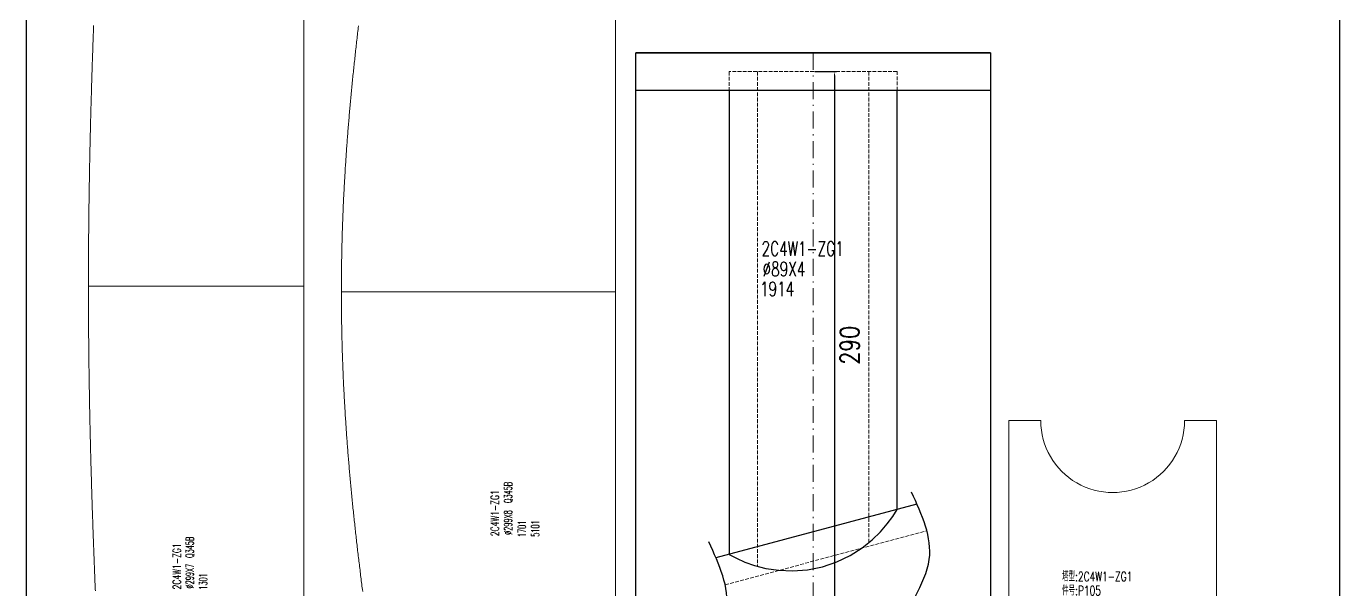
# Model space of a CAD drawing. Extents: x 154981 to 165753, y -86801 to -82885.
# Drawn here: x 162689 to 163385, y -86230 to -85932 of the extents above; entities that cross this region are included whole.
import ezdxf
from ezdxf.enums import TextEntityAlignment as Align

# ---------------------------------------------------------------- set-up
doc = ezdxf.new("R2010")
doc.units = 0
doc.header["$MEASUREMENT"] = 0
doc.linetypes.add('Dash', pattern=[2.75, 2, -0.75])
doc.linetypes.add('DashDot', pattern=[15.6, 9, -3, 0.6, -3])
doc.layers.get('0').update_dxf_attribs({"linetype": 'CONTINUOUS', "lineweight": 25})
doc.layers.get('Defpoints').update_dxf_attribs({"linetype": 'CONTINUOUS'})
for name, color, linetype, lineweight in [('1', 7, 'CONTINUOUS', 25), ('4', 7, 'CONTINUOUS', 25), ('5', 7, 'CONTINUOUS', 25)]:
    doc.layers.add(name, color=color, linetype=linetype, lineweight=lineweight)
doc.styles.add('DimFont', font='simplex.shx', dxfattribs={"width": 0.8, "bigfont": 'gbhzfs.shx'})
doc.styles.get("Standard").update_dxf_attribs({"font": 'simplex.shx', "width": 0.7, "height": 3, "bigfont": 'gbhzfs.shx'})
doc.dimstyles.new('ISO-25$0', dxfattribs={"dimtxt": 2, "dimasz": 1.5, "dimexe": 1.25, "dimexo": 0.625, "dimtad": 1, "dimdsep": 46, "dimtxsty": 'Standard', "dimcen": 2.5, "dimclrd": 150, "dimclre": 2, "dimclrt": 6, "dimadec": 0, "dimazin": 0, "dimtfac": 1, "dimtmove": 0, "dimatfit": 0, "dimfxl": 0, "dimarcsym": 0})

# ---------------------------------------------------------------- blocks, each defined once
blk = doc.blocks.new('*D833')
at = {"color": 0, "lineweight": -2}
for p, q in [((163106.93, -85955.76), (163118.32, -85955.76)), ((163117.32, -85957.76), (163117.32, -86243.76))]:
    blk.add_line(p, q, dxfattribs=at)
at = {"color": 0, "linetype": 'Continuous', "lineweight": -2}
blk.add_line((163106.93, -86245.76), (163118.32, -86245.76), dxfattribs=at)
at = {"color": 0, "linetype": 'Continuous'}
for points in [[(163116.98, -85957.76), (163117.65, -85957.76), (163117.32, -85955.76)], [(163116.98, -86243.76), (163117.65, -86243.76), (163117.32, -86245.76)]]:
    blk.add_solid(points, dxfattribs=at)
at = {"layer": 'Defpoints', "color": 0, "linetype": 'Continuous'}
for p in [(163105.93, -85955.76), (163105.93, -86245.76), (163117.32, -86245.76)]:
    blk.add_point(p, dxfattribs=at)
at = {"color": 6, "linetype": 'Continuous', "insert": (163125.32, -86100.76), "char_height": 10, "attachment_point": 5, "rotation": 90, "style": 'DimFont'}
blk.add_mtext('\\A1;290', dxfattribs=at)
blk = doc.blocks.new('板孔17.5')
at = {"layer": '5', "color": 7, "linetype": 'Continuous', "lineweight": 13}
for p, q in [((0, 1), (-0.866, -0.5)), ((0.866, -0.5), (0, 1)), ((-0.3, -0.3), (0.3, 0.3)), ((0.3, -0.3), (-0.3, 0.3)), ((-0.866, -0.5), (0.866, -0.5))]:
    blk.add_line(p, q, dxfattribs=at)
at = {"layer": '5', "color": 7, "linetype": 'Continuous', "lineweight": 0}
blk.add_circle((0, 0), 0.1, dxfattribs=at)
blk = doc.blocks.new('PLKM_330571bc-d292-41dc-9895-ea43545fdc9f', base_point=(157448.8, -92119.54))
at = {"color": 3, "linetype": 'Continuous'}
blk.add_lwpolyline([(157252.96, -92117.53), (157273.41, -92117.53), (157273.41, -92125.91), (157252.96, -92125.91)], close=True, dxfattribs=at)
at = {"layer": '1', "color": 7, "linetype": 'Continuous', "lineweight": 18}
for p, q in [((157201.75, -92015.65), (157184.75, -92015.65)), ((157184.75, -92015.65), (157184.75, -92223.43)), ((157294.75, -92015.65), (157277.75, -92015.65)), ((157294.75, -92223.43), (157294.75, -92015.65)), ((157184.75, -92223.43), (157294.75, -92223.43))]:
    blk.add_line(p, q, dxfattribs=at)
blk.add_ellipse((157239.75, -92015.65), major_axis=(0, -38.11), ratio=0.99994, start_param=4.712389, end_param=7.853982, dxfattribs=at)
at = {"layer": '1', "color": 7, "linetype": 'Continuous', "lineweight": 13, "xscale": 8.75, "yscale": 8.75, "zscale": 8.75}
for p in [(157214.75, -92198.43), (157264.75, -92198.43)]:
    blk.add_blockref('板孔17.5', p, dxfattribs=at)
at = {"layer": '1', "color": 6, "linetype": 'Continuous', "lineweight": 13}
blk.add_text('钢印位', height=5, dxfattribs=at).set_placement((157263.26, -92124.8), align=Align.BOTTOM_CENTER)
at = {"layer": '1', "color": 7, "linetype": 'Continuous', "lineweight": 13, "insert": (157212.86, -92095.75), "char_height": 5, "width": 500, "attachment_point": 1, "line_spacing_factor": 0.9}
blk.add_mtext('塔型:2C4W1-ZG1\\P件号:P105\\P板厚:6_\\P数量:1\\P放样:廖松豪\\P焊接:√\\P日期:2020.7', dxfattribs=at)

msp = doc.modelspace()

# ---------------------------------------------------------------- linework, layer by layer
at = {"color": 2, "linetype": 'DashDot', "lineweight": 15}
msp.add_line((163105.92778, -85945.75957), (163105.92778, -86245.75957), dxfattribs=at)
at = {"color": 1, "linetype": 'Dash', "lineweight": 20}
for p, q in [((163061.42778, -85955.75957), (163061.42778, -85965.75957)), ((163150.42778, -85955.75957), (163061.42778, -85955.75957)), ((163076.42778, -85955.75957), (163076.42778, -86217.85632)), ((163135.42778, -85955.75957), (163135.42778, -86205.3673)), ((163150.42778, -85965.75957), (163150.42778, -85955.75957)), ((163059.31202, -86227.70179), (163166.20172, -86199.08213))]:
    msp.add_line(p, q, dxfattribs=at)
at = {"color": 3, "linetype": 'Continuous'}
msp.add_lwpolyline([(162688.95083, -85571.357), (162688.95083, -86801.357), (163385.02964, -86801.357), (163385.02964, -85571.357)], close=True, dxfattribs=at)
at = {"color": 7, "linetype": 'Continuous', "lineweight": 30}
for points in [[(163011.92778, -85965.75957), (163011.92778, -85945.75957)], [(163199.92778, -85945.75957), (163011.92778, -85945.75957)], [(163199.92778, -85945.75957), (163199.92778, -85965.75957)], [(163199.92778, -85965.75957), (163011.92778, -85965.75957)], [(163061.42778, -85965.75957), (163061.42778, -86211.60693)], [(163150.42778, -86187.77722), (163150.42778, -85965.75957)], [(163160.98824, -86184.94966), (163054.46776, -86213.47047)], [(163148.12712, -86191.45224), (163150.42778, -86187.77722)], [(163141.64879, -86199.62146), (163145.24481, -86195.42192)], [(163145.24481, -86195.42192), (163148.12712, -86191.45224)], [(163137.2219, -86203.93764), (163141.64879, -86199.62146)], [(163125.61857, -86212.15021), (163131.88157, -86208.19313)], [(163131.88157, -86208.19313), (163137.2219, -86203.93764)], [(163061.42778, -86211.60693), (163061.4327, -86211.59841)], [(163061.4327, -86211.59841), (163065.25695, -86213.64069)], [(163065.25695, -86213.64069), (163069.73721, -86215.63904)], [(163069.73721, -86215.63904), (163074.95054, -86217.47989)], [(163110.86053, -86218.11508), (163118.53507, -86215.53949)], [(163118.53507, -86215.53949), (163125.61857, -86212.15021)], [(163074.95054, -86217.47989), (163080.94186, -86219.0066)], [(163080.94186, -86219.0066), (163087.69409, -86220.02431)], [(163087.69409, -86220.02431), (163095.09643, -86220.3225)], [(163095.09643, -86220.3225), (163102.92579, -86219.71887)], [(163102.92579, -86219.71887), (163110.86053, -86218.11508)]]:
    msp.add_lwpolyline(points, dxfattribs=at)
at = {"color": 3, "linetype": 'Continuous'}
msp.add_lwpolyline([(163011.92778, -85945.75957), (163199.92778, -85945.75957), (163199.92778, -86545.75957), (163011.92778, -86545.75957), (163011.92778, -85945.75957)], dxfattribs=at)
for points in [[(163161.29048, -86292.391), (163152.08284, -86253.96034), (163167.509, -86214.27279), (163158.11799, -86178.58165)], [(163053.85363, -86318.79144), (163044.646, -86280.36079), (163060.07215, -86240.67323), (163050.68114, -86204.98209)]]:
    msp.add_spline(points, degree=3, dxfattribs=at)
at = {"layer": '5', "color": 7, "linetype": 'Continuous', "lineweight": 13}
for p, q in [((162836.07352, -86539.0496), (162836.07352, -85599.71339)), ((163001.21381, -86542.10143), (163001.21381, -85602.76523))]:
    msp.add_line(p, q, dxfattribs=at)
at = {"layer": '5', "color": 8, "linetype": 'Continuous', "lineweight": 13}
for p, q in [((162836.07352, -86069.38149), (162721.90363, -86069.38149)), ((163001.21381, -86072.43333), (162855.94483, -86072.43333))]:
    msp.add_line(p, q, dxfattribs=at)
at = {"layer": '5', "color": 6, "linetype": 'Continuous', "lineweight": 13}
for points in [[(162725.56376, -86230.94732), (162725.52549, -86230.00798), (162725.48735, -86229.06865), (162725.44934, -86228.12931), (162725.41147, -86227.18998), (162725.37373, -86226.25064), (162725.33612, -86225.3113), (162725.29866, -86224.37197), (162725.26133, -86223.43263), (162725.22414, -86222.4933), (162725.18709, -86221.55396), (162725.15019, -86220.61462), (162725.11343, -86219.67529), (162725.07682, -86218.73595), (162725.04036, -86217.79661), (162725.00404, -86216.85728), (162724.96788, -86215.91794), (162724.93187, -86214.97861), (162724.89601, -86214.03927), (162724.8603, -86213.09993), (162724.82475, -86212.1606), (162724.78936, -86211.22126), (162724.75413, -86210.28192), (162724.71906, -86209.34259), (162724.68416, -86208.40325), (162724.64941, -86207.46392), (162724.61483, -86206.52458), (162724.58041, -86205.58524), (162724.54617, -86204.64591), (162724.51209, -86203.70657), (162724.47818, -86202.76723), (162724.44444, -86201.8279), (162724.41088, -86200.88856), (162724.37749, -86199.94923), (162724.34427, -86199.00989), (162724.31123, -86198.07055), (162724.27837, -86197.13122), (162724.24569, -86196.19188), (162724.21319, -86195.25255), (162724.18087, -86194.31321), (162724.14873, -86193.37387), (162724.11678, -86192.43454), (162724.08502, -86191.4952), (162724.05344, -86190.55586), (162724.02205, -86189.61653), (162723.99084, -86188.67719), (162723.95983, -86187.73786), (162723.92901, -86186.79852), (162723.89839, -86185.85918), (162723.86796, -86184.91985), (162723.83772, -86183.98051), (162723.80768, -86183.04117), (162723.77784, -86182.10184), (162723.74819, -86181.1625), (162723.71875, -86180.22317), (162723.68951, -86179.28383), (162723.66047, -86178.34449), (162723.63163, -86177.40516), (162723.603, -86176.46582), (162723.57458, -86175.52648), (162723.54636, -86174.58715), (162723.51835, -86173.64781), (162723.49055, -86172.70848), (162723.46296, -86171.76914), (162723.43558, -86170.8298), (162723.40842, -86169.89047), (162723.38146, -86168.95113), (162723.35473, -86168.0118), (162723.3282, -86167.07246), (162723.3019, -86166.13312), (162723.27581, -86165.19379), (162723.24994, -86164.25445), (162723.22429, -86163.31511), (162723.19887, -86162.37578), (162723.17366, -86161.43644), (162723.14868, -86160.49711), (162723.12392, -86159.55777), (162723.09938, -86158.61843), (162723.07507, -86157.6791), (162723.05099, -86156.73976), (162723.02714, -86155.80042), (162723.00351, -86154.86109), (162722.98012, -86153.92175), (162722.95695, -86152.98242), (162722.93402, -86152.04308), (162722.91131, -86151.10374), (162722.88885, -86150.16441), (162722.86661, -86149.22507), (162722.84461, -86148.28574), (162722.82285, -86147.3464), (162722.80132, -86146.40706), (162722.78003, -86145.46773), (162722.75898, -86144.52839), (162722.73817, -86143.58905), (162722.7176, -86142.64972), (162722.69726, -86141.71038), (162722.67718, -86140.77105), (162722.65733, -86139.83171), (162722.63773, -86138.89237), (162722.61837, -86137.95304), (162722.59925, -86137.0137), (162722.58038, -86136.07436), (162722.56176, -86135.13503), (162722.54338, -86134.19569), (162722.52525, -86133.25636), (162722.50737, -86132.31702), (162722.48974, -86131.37768), (162722.47236, -86130.43835), (162722.45523, -86129.49901), (162722.43835, -86128.55967), (162722.42173, -86127.62034), (162722.40535, -86126.681), (162722.38923, -86125.74167), (162722.37336, -86124.80233), (162722.35775, -86123.86299), (162722.34239, -86122.92366), (162722.32729, -86121.98432), (162722.31244, -86121.04499), (162722.29785, -86120.10565), (162722.28352, -86119.16631), (162722.26945, -86118.22698), (162722.25563, -86117.28764), (162722.24208, -86116.3483), (162722.22878, -86115.40897), (162722.21574, -86114.46963), (162722.20297, -86113.5303), (162722.19045, -86112.59096), (162722.1782, -86111.65162), (162722.16621, -86110.71229), (162722.15448, -86109.77295), (162722.14302, -86108.83361), (162722.13182, -86107.89428), (162722.12088, -86106.95494), (162722.11021, -86106.01561), (162722.0998, -86105.07627), (162722.08965, -86104.13693), (162722.07978, -86103.1976), (162722.07017, -86102.25826), (162722.06082, -86101.31892), (162722.05174, -86100.37959), (162722.04293, -86099.44025), (162722.03439, -86098.50092), (162722.02611, -86097.56158), (162722.01811, -86096.62224), (162722.01037, -86095.68291), (162722.0029, -86094.74357), (162721.9957, -86093.80424), (162721.98876, -86092.8649), (162721.9821, -86091.92556), (162721.97571, -86090.98623), (162721.96959, -86090.04689), (162721.96374, -86089.10755), (162721.95816, -86088.16822), (162721.95285, -86087.22888), (162721.94781, -86086.28955), (162721.94304, -86085.35021), (162721.93854, -86084.41087), (162721.93432, -86083.47154), (162721.93036, -86082.5322), (162721.92668, -86081.59286), (162721.92327, -86080.65353), (162721.92014, -86079.71419), (162721.91727, -86078.77486), (162721.91468, -86077.83552), (162721.91236, -86076.89618), (162721.91032, -86075.95685), (162721.90854, -86075.01751), (162721.90704, -86074.07817), (162721.90581, -86073.13884), (162721.90486, -86072.1995), (162721.90417, -86071.26017), (162721.90376, -86070.32083), (162721.90363, -86069.38149), (162721.90376, -86068.44216), (162721.90417, -86067.50282), (162721.90486, -86066.56349), (162721.90581, -86065.62415), (162721.90704, -86064.68481), (162721.90854, -86063.74548), (162721.91032, -86062.80614), (162721.91236, -86061.8668), (162721.91468, -86060.92747), (162721.91727, -86059.98813), (162721.92014, -86059.0488), (162721.92327, -86058.10946), (162721.92668, -86057.17012), (162721.93036, -86056.23079), (162721.93432, -86055.29145), (162721.93854, -86054.35211), (162721.94304, -86053.41278), (162721.94781, -86052.47344), (162721.95285, -86051.53411), (162721.95816, -86050.59477), (162721.96374, -86049.65543), (162721.96959, -86048.7161), (162721.97571, -86047.77676), (162721.9821, -86046.83743), (162721.98876, -86045.89809), (162721.9957, -86044.95875), (162722.0029, -86044.01942), (162722.01037, -86043.08008), (162722.01811, -86042.14074), (162722.02611, -86041.20141), (162722.03439, -86040.26207), (162722.04293, -86039.32274), (162722.05174, -86038.3834), (162722.06082, -86037.44406), (162722.07017, -86036.50473), (162722.07978, -86035.56539), (162722.08965, -86034.62605), (162722.0998, -86033.68672), (162722.11021, -86032.74738), (162722.12088, -86031.80805), (162722.13182, -86030.86871), (162722.14302, -86029.92937), (162722.15448, -86028.99004), (162722.16621, -86028.0507), (162722.1782, -86027.11136), (162722.19045, -86026.17203), (162722.20297, -86025.23269), (162722.21574, -86024.29336), (162722.22878, -86023.35402), (162722.24208, -86022.41468), (162722.25563, -86021.47535), (162722.26945, -86020.53601), (162722.28352, -86019.59668), (162722.29785, -86018.65734), (162722.31244, -86017.718), (162722.32729, -86016.77867), (162722.34239, -86015.83933), (162722.35775, -86014.89999), (162722.37336, -86013.96066), (162722.38923, -86013.02132), (162722.40535, -86012.08199), (162722.42173, -86011.14265), (162722.43835, -86010.20331), (162722.45523, -86009.26398), (162722.47236, -86008.32464), (162722.48974, -86007.3853), (162722.50737, -86006.44597), (162722.52525, -86005.50663), (162722.54338, -86004.5673), (162722.56176, -86003.62796), (162722.58038, -86002.68862), (162722.59925, -86001.74929), (162722.61837, -86000.80995), (162722.63773, -85999.87061), (162722.65733, -85998.93128), (162722.67718, -85997.99194), (162722.69726, -85997.05261), (162722.7176, -85996.11327), (162722.73817, -85995.17393), (162722.75898, -85994.2346), (162722.78003, -85993.29526), (162722.80132, -85992.35593), (162722.82285, -85991.41659), (162722.84461, -85990.47725), (162722.86661, -85989.53792), (162722.88885, -85988.59858), (162722.91131, -85987.65924), (162722.93402, -85986.71991), (162722.95695, -85985.78057), (162722.98012, -85984.84124), (162723.00351, -85983.9019), (162723.02714, -85982.96256), (162723.05099, -85982.02323), (162723.07507, -85981.08389), (162723.09938, -85980.14455), (162723.12392, -85979.20522), (162723.14868, -85978.26588), (162723.17366, -85977.32655), (162723.19887, -85976.38721), (162723.22429, -85975.44787), (162723.24994, -85974.50854), (162723.27581, -85973.5692), (162723.3019, -85972.62986), (162723.3282, -85971.69053), (162723.35473, -85970.75119), (162723.38146, -85969.81186), (162723.40842, -85968.87252), (162723.43558, -85967.93318), (162723.46296, -85966.99385), (162723.49055, -85966.05451), (162723.51835, -85965.11518), (162723.54636, -85964.17584), (162723.57458, -85963.2365), (162723.603, -85962.29717), (162723.63163, -85961.35783), (162723.66047, -85960.41849), (162723.68951, -85959.47916), (162723.71875, -85958.53982), (162723.74819, -85957.60049), (162723.77784, -85956.66115), (162723.80768, -85955.72181), (162723.83772, -85954.78248), (162723.86796, -85953.84314), (162723.89839, -85952.9038), (162723.92901, -85951.96447), (162723.95983, -85951.02513), (162723.99084, -85950.0858), (162724.02205, -85949.14646), (162724.05344, -85948.20712), (162724.08502, -85947.26779), (162724.11678, -85946.32845), (162724.14873, -85945.38912), (162724.18087, -85944.44978), (162724.21319, -85943.51044), (162724.24569, -85942.57111), (162724.27837, -85941.63177), (162724.31123, -85940.69243), (162724.34427, -85939.7531), (162724.37749, -85938.81376), (162724.41088, -85937.87443), (162724.44444, -85936.93509), (162724.47818, -85935.99575), (162724.51209, -85935.05642), (162724.54617, -85934.11708), (162724.58041, -85933.17774), (162724.61483, -85932.23841), (162724.64941, -85931.29907)], [(162867.2316, -86231.18115), (162867.11104, -86230.24181), (162866.9909, -86229.30247), (162866.87119, -86228.36314), (162866.75193, -86227.4238), (162866.6331, -86226.48446), (162866.51472, -86225.54513), (162866.3968, -86224.60579), (162866.27933, -86223.66646), (162866.16232, -86222.72712), (162866.04578, -86221.78778), (162865.9297, -86220.84845), (162865.81411, -86219.90911), (162865.69899, -86218.96977), (162865.58435, -86218.03044), (162865.47021, -86217.0911), (162865.35655, -86216.15177), (162865.2434, -86215.21243), (162865.13075, -86214.27309), (162865.0186, -86213.33376), (162864.90696, -86212.39442), (162864.79584, -86211.45509), (162864.68524, -86210.51575), (162864.57516, -86209.57641), (162864.46561, -86208.63708), (162864.35659, -86207.69774), (162864.24811, -86206.7584), (162864.14018, -86205.81907), (162864.03278, -86204.87973), (162863.92594, -86203.9404), (162863.81965, -86203.00106), (162863.71392, -86202.06172), (162863.60875, -86201.12239), (162863.50415, -86200.18305), (162863.40011, -86199.24371), (162863.29666, -86198.30438), (162863.19378, -86197.36504), (162863.09148, -86196.42571), (162862.98977, -86195.48637), (162862.88865, -86194.54703), (162862.78813, -86193.6077), (162862.68821, -86192.66836), (162862.58888, -86191.72902), (162862.49017, -86190.78969), (162862.39206, -86189.85035), (162862.29457, -86188.91102), (162862.1977, -86187.97168), (162862.10145, -86187.03234), (162862.00583, -86186.09301), (162861.91084, -86185.15367), (162861.81648, -86184.21434), (162861.72275, -86183.275), (162861.62967, -86182.33566), (162861.53723, -86181.39633), (162861.44544, -86180.45699), (162861.35431, -86179.51765), (162861.26382, -86178.57832), (162861.174, -86177.63898), (162861.08484, -86176.69965), (162860.99635, -86175.76031), (162860.90852, -86174.82097), (162860.82137, -86173.88164), (162860.73489, -86172.9423), (162860.6491, -86172.00296), (162860.56399, -86171.06363), (162860.47956, -86170.12429), (162860.39583, -86169.18496), (162860.31278, -86168.24562), (162860.23044, -86167.30628), (162860.14879, -86166.36695), (162860.06785, -86165.42761), (162859.98761, -86164.48827), (162859.90809, -86163.54894), (162859.82927, -86162.6096), (162859.75117, -86161.67027), (162859.67379, -86160.73093), (162859.59713, -86159.79159), (162859.5212, -86158.85226), (162859.446, -86157.91292), (162859.37152, -86156.97359), (162859.29778, -86156.03425), (162859.22477, -86155.09491), (162859.15251, -86154.15558), (162859.08099, -86153.21624), (162859.01021, -86152.2769), (162858.94018, -86151.33757), (162858.8709, -86150.39823), (162858.80238, -86149.4589), (162858.73461, -86148.51956), (162858.6676, -86147.58022), (162858.60135, -86146.64089), (162858.53586, -86145.70155), (162858.47115, -86144.76221), (162858.4072, -86143.82288), (162858.34402, -86142.88354), (162858.28162, -86141.94421), (162858.21999, -86141.00487), (162858.15915, -86140.06553), (162858.09908, -86139.1262), (162858.0398, -86138.18686), (162857.9813, -86137.24753), (162857.9236, -86136.30819), (162857.86668, -86135.36885), (162857.81056, -86134.42952), (162857.75523, -86133.49018), (162857.70071, -86132.55084), (162857.64698, -86131.61151), (162857.59405, -86130.67217), (162857.54192, -86129.73284), (162857.49061, -86128.7935), (162857.4401, -86127.85416), (162857.3904, -86126.91483), (162857.34151, -86125.97549), (162857.29344, -86125.03615), (162857.24618, -86124.09682), (162857.19974, -86123.15748), (162857.15411, -86122.21815), (162857.10931, -86121.27881), (162857.06534, -86120.33947), (162857.02219, -86119.40014), (162856.97986, -86118.4608), (162856.93836, -86117.52146), (162856.89769, -86116.58213), (162856.85786, -86115.64279), (162856.81886, -86114.70346), (162856.78069, -86113.76412), (162856.74335, -86112.82478), (162856.70686, -86111.88545), (162856.6712, -86110.94611), (162856.63639, -86110.00678), (162856.60241, -86109.06744), (162856.56928, -86108.1281), (162856.53699, -86107.18877), (162856.50555, -86106.24943), (162856.47496, -86105.31009), (162856.44521, -86104.37076), (162856.41631, -86103.43142), (162856.38827, -86102.49209), (162856.36107, -86101.55275), (162856.33473, -86100.61341), (162856.30924, -86099.67408), (162856.2846, -86098.73474), (162856.26082, -86097.7954), (162856.2379, -86096.85607), (162856.21584, -86095.91673), (162856.19463, -86094.9774), (162856.17428, -86094.03806), (162856.1548, -86093.09872), (162856.13617, -86092.15939), (162856.1184, -86091.22005), (162856.1015, -86090.28071), (162856.08546, -86089.34138), (162856.07028, -86088.40204), (162856.05597, -86087.46271), (162856.04252, -86086.52337), (162856.02994, -86085.58403), (162856.01822, -86084.6447), (162856.00737, -86083.70536), (162855.99738, -86082.76603), (162855.98827, -86081.82669), (162855.98002, -86080.88735), (162855.97263, -86079.94802), (162855.96612, -86079.00868), (162855.96047, -86078.06934), (162855.95569, -86077.13001), (162855.95178, -86076.19067), (162855.94874, -86075.25134), (162855.94657, -86074.312), (162855.94526, -86073.37266), (162855.94483, -86072.43333), (162855.94526, -86071.49399), (162855.94657, -86070.55465), (162855.94874, -86069.61532), (162855.95178, -86068.67598), (162855.95569, -86067.73665), (162855.96047, -86066.79731), (162855.96612, -86065.85797), (162855.97263, -86064.91864), (162855.98002, -86063.9793), (162855.98827, -86063.03997), (162855.99738, -86062.10063), (162856.00737, -86061.16129), (162856.01822, -86060.22196), (162856.02994, -86059.28262), (162856.04252, -86058.34328), (162856.05597, -86057.40395), (162856.07028, -86056.46461), (162856.08546, -86055.52528), (162856.1015, -86054.58594), (162856.1184, -86053.6466), (162856.13617, -86052.70727), (162856.1548, -86051.76793), (162856.17428, -86050.82859), (162856.19463, -86049.88926), (162856.21584, -86048.94992), (162856.2379, -86048.01059), (162856.26082, -86047.07125), (162856.2846, -86046.13191), (162856.30924, -86045.19258), (162856.33473, -86044.25324), (162856.36107, -86043.3139), (162856.38827, -86042.37457), (162856.41631, -86041.43523), (162856.44521, -86040.4959), (162856.47496, -86039.55656), (162856.50555, -86038.61722), (162856.53699, -86037.67789), (162856.56928, -86036.73855), (162856.60241, -86035.79922), (162856.63639, -86034.85988), (162856.6712, -86033.92054), (162856.70686, -86032.98121), (162856.74335, -86032.04187), (162856.78069, -86031.10253), (162856.81886, -86030.1632), (162856.85786, -86029.22386), (162856.89769, -86028.28453), (162856.93836, -86027.34519), (162856.97986, -86026.40585), (162857.02219, -86025.46652), (162857.06534, -86024.52718), (162857.10931, -86023.58784), (162857.15411, -86022.64851), (162857.19974, -86021.70917), (162857.24618, -86020.76984), (162857.29344, -86019.8305), (162857.34151, -86018.89116), (162857.3904, -86017.95183), (162857.4401, -86017.01249), (162857.49061, -86016.07315), (162857.54192, -86015.13382), (162857.59405, -86014.19448), (162857.64698, -86013.25515), (162857.70071, -86012.31581), (162857.75523, -86011.37647), (162857.81056, -86010.43714), (162857.86668, -86009.4978), (162857.9236, -86008.55847), (162857.9813, -86007.61913), (162858.0398, -86006.67979), (162858.09908, -86005.74046), (162858.15915, -86004.80112), (162858.21999, -86003.86178), (162858.28162, -86002.92245), (162858.34402, -86001.98311), (162858.4072, -86001.04378), (162858.47115, -86000.10444), (162858.53586, -85999.1651), (162858.60135, -85998.22577), (162858.6676, -85997.28643), (162858.73461, -85996.34709), (162858.80238, -85995.40776), (162858.8709, -85994.46842), (162858.94018, -85993.52909), (162859.01021, -85992.58975), (162859.08099, -85991.65041), (162859.15251, -85990.71108), (162859.22477, -85989.77174), (162859.29778, -85988.8324), (162859.37152, -85987.89307), (162859.446, -85986.95373), (162859.5212, -85986.0144), (162859.59713, -85985.07506), (162859.67379, -85984.13572), (162859.75117, -85983.19639), (162859.82927, -85982.25705), (162859.90809, -85981.31772), (162859.98761, -85980.37838), (162860.06785, -85979.43904), (162860.14879, -85978.49971), (162860.23044, -85977.56037), (162860.31278, -85976.62103), (162860.39583, -85975.6817), (162860.47956, -85974.74236), (162860.56399, -85973.80303), (162860.6491, -85972.86369), (162860.73489, -85971.92435), (162860.82137, -85970.98502), (162860.90852, -85970.04568), (162860.99635, -85969.10634), (162861.08484, -85968.16701), (162861.174, -85967.22767), (162861.26382, -85966.28834), (162861.35431, -85965.349), (162861.44544, -85964.40966), (162861.53723, -85963.47033), (162861.62967, -85962.53099), (162861.72275, -85961.59166), (162861.81648, -85960.65232), (162861.91084, -85959.71298), (162862.00583, -85958.77365), (162862.10145, -85957.83431), (162862.1977, -85956.89497), (162862.29457, -85955.95564), (162862.39206, -85955.0163), (162862.49017, -85954.07697), (162862.58888, -85953.13763), (162862.68821, -85952.19829), (162862.78813, -85951.25896), (162862.88865, -85950.31962), (162862.98977, -85949.38028), (162863.09148, -85948.44095), (162863.19378, -85947.50161), (162863.29666, -85946.56228), (162863.40011, -85945.62294), (162863.50415, -85944.6836), (162863.60875, -85943.74427), (162863.71392, -85942.80493), (162863.81965, -85941.86559), (162863.92594, -85940.92626), (162864.03278, -85939.98692), (162864.14018, -85939.04759), (162864.24811, -85938.10825), (162864.35659, -85937.16891), (162864.46561, -85936.22958), (162864.57516, -85935.29024), (162864.68524, -85934.35091), (162864.79584, -85933.41157), (162864.90696, -85932.47223), (162865.0186, -85931.5329)]]:
    msp.add_lwpolyline(points, dxfattribs=at)

# ---------------------------------------------------------------- block references
at = {"color": 3, "linetype": 'Continuous'}
msp.add_blockref('PLKM_330571bc-d292-41dc-9895-ea43545fdc9f', (163473.75168, -86244.59154), dxfattribs=at)

# ---------------------------------------------------------------- texts
at = {"color": 6, "linetype": 'Continuous', "lineweight": 13, "width": 0.7}
for s, p in [('2C4W1-ZG1', (163100.39009, -86049.56362)), ('%%C89X4', (163090.47719, -86060.35963)), ('1914', (163086.86543, -86070.90837))]:
    msp.add_text(s, height=7.56, dxfattribs=at).set_placement(p, align=Align.MIDDLE_CENTER)
at = {"layer": '4', "color": 4, "linetype": 'Continuous', "lineweight": 25}
for s, width, p in [('Q345B', 0.6, (162944.25068, -86178.7726)), ('2C4W1-ZG1', 0.7, (162937.32089, -86189.76861)), ('%%c299X8', 0.6, (162944.25068, -86194.72114)), ('1701', 0.6, (162951.63411, -86198.10924)), ('5101', 0.6, (162958.68791, -86197.90459)), ('2C4W1-ZG1', 0.7, (162768.71119, -86217.95339)), ('Q345B', 0.6, (162775.55312, -86207.87352)), ('%%c299X7', 0.6, (162775.55312, -86223.09123)), ('1301', 0.6, (162782.65376, -86225.92264))]:
    msp.add_text(s, height=4.24, rotation=90, dxfattribs=dict(at, width=width)).set_placement(p, align=Align.MIDDLE_CENTER)

# ---------------------------------------------------------------- dimensions: what is measured, and where the dimension line sits
at = {"color": 3, "linetype": 'Continuous'}
dim = msp.add_aligned_dim(p1=(163105.92778, -85955.75957), p2=(163105.92778, -86245.75957), distance=11.39003, dimstyle='ISO-25$0', override={"dimtxt": 10, "dimasz": 2, "dimexe": 1, "dimexo": 1, "dimgap": 3, "dimtad": 2, "dimdec": 0, "dimzin": 0, "dimtxsty": 'DimFont', "dimcen": 0.09, "dimdle": 1, "dimclrd": 0, "dimclre": 0, "dimtdec": 4, "dimtofl": 0, "dimatfit": 3, "dimtolj": 1, "dimtzin": 0}, dxfattribs=at)
dim.commit()
dim.dimension.update_dxf_attribs({"geometry": '*D833', "text_midpoint": (163125.31781, -86100.75957)})

doc.saveas('drawing.dxf')
